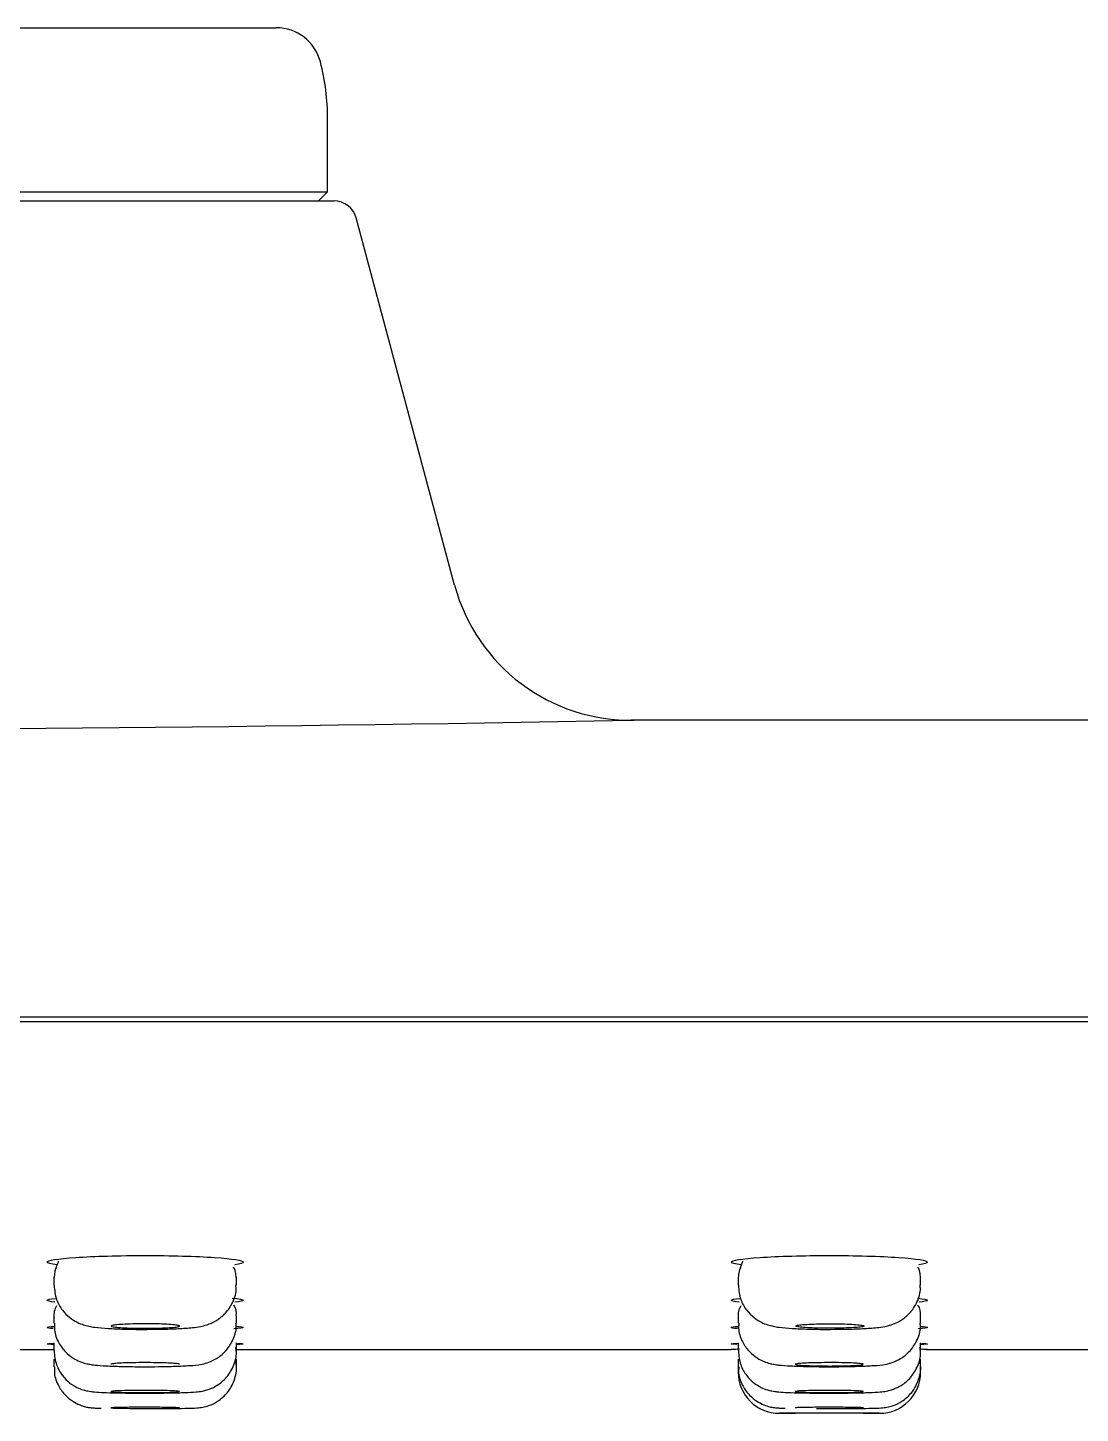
# Model space of a CAD drawing. Header units: millimetres. Extents: x -60 to 7633, y -2614 to 2146.
# Drawn here: x 3567.2 to 3590.27, y -2209.27 to -2178.88 of the extents above; entities that cross this region are included whole.
import ezdxf

# ---------------------------------------------------------------- set-up
doc = ezdxf.new("R2010")
doc.units = ezdxf.units.MM
doc.layers.get('0').update_dxf_attribs({"color": 250})

msp = doc.modelspace()

# ---------------------------------------------------------------- linework, layer by layer
at = {"linetype": 'Continuous'}
for p, q in [((3563.67, -2178.881), (3572.644, -2178.881)), ((3573.771, -2182.481), (3573.771, -2180.881)), ((3535.771, -2182.481), (3573.771, -2182.481)), ((3573.571, -2182.681), (3573.771, -2182.481)), ((3535.628, -2182.681), (3573.914, -2182.681)), ((3576.555, -2191.105), (3574.397, -2183.051)), ((3629.771, -2194.07), (3580.419, -2194.07)), ((3629.771, -2200.581), (3479.771, -2200.581)), ((3629.771, -2200.681), (3479.771, -2200.681)), ((3567.771, -2206.292), (3567.771, -2206.457)), ((3571.771, -2206.457), (3571.771, -2206.292)), ((3582.771, -2206.292), (3582.771, -2206.457)), ((3586.771, -2206.457), (3586.771, -2206.292)), ((3567.771, -2207.13), (3567.771, -2207.294)), ((3571.771, -2207.294), (3571.771, -2207.13)), ((3582.771, -2207.13), (3582.771, -2207.294)), ((3586.771, -2207.294), (3586.771, -2207.13)), ((3556.771, -2207.867), (3567.771, -2207.867)), ((3567.771, -2207.727), (3567.771, -2207.891)), ((3571.771, -2207.891), (3571.771, -2207.727)), ((3571.771, -2207.867), (3582.621, -2207.867)), ((3582.771, -2207.727), (3582.771, -2207.891)), ((3586.771, -2207.891), (3586.771, -2207.727)), ((3586.895, -2207.867), (3597.621, -2207.867)), ((3567.771, -2208.085), (3567.771, -2208.25)), ((3571.771, -2208.085), (3571.771, -2208.085)), ((3571.771, -2208.25), (3571.771, -2208.085)), ((3582.771, -2208.085), (3582.771, -2208.25)), ((3582.771, -2208.25), (3582.771, -2208.369)), ((3586.771, -2208.085), (3586.771, -2208.085)), ((3586.771, -2208.25), (3586.771, -2208.085)), ((3586.771, -2208.369), (3586.771, -2208.25)), ((3583.685, -2209.269), (3584.03, -2209.269)), ((3585.521, -2209.269), (3585.857, -2209.269))]:
    msp.add_line(p, q, dxfattribs=at)
for centre, radius, start, end in [((3572.644, -2179.881), 1, 14.4775, 90), ((3568.771, -2180.881), 5, 0, 14.4775), ((3573.914, -2183.181), 0.5, 15, 90), ((3580.419, -2190.07), 4, 195.0162, 271.0519), ((3554.771, -793.335), 1400.97, 268.951012, 271.048988), ((3568.207, -2207.126), 0.437, 150.511, 185.722), ((3571.461, -2207.078), 0.309, 349.9412, 35.6253), ((3583.207, -2207.126), 0.437, 150.511, 185.722), ((3586.461, -2207.078), 0.309, 349.9412, 35.6253), ((3584.771, -3087.864), 880, 90.128362, 90.139984), ((3584.771, -3087.864), 880, 89.860016, 89.869645), ((3583.671, -2208.369), 0.9, 179.9847, 270.0716), ((3585.871, -2208.369), 0.9, 269.9284, 359.899), ((3584.771, -3088.869), 879.601, 89.928743, 90.071074), ((3584.771, -3090.669), 881.4, 89.951244, 90.048749)]:
    msp.add_arc(centre, radius, start, end, dxfattribs=at)
for points, knots in [([(3567.621, -2205.953), (3567.621, -2205.916), (3567.853, -2205.879), (3568.646, -2205.825), (3569.208, -2205.809), (3570.331, -2205.809), (3570.89, -2205.824), (3571.692, -2205.879), (3571.921, -2205.916), (3571.921, -2205.973), (3571.856, -2205.992), (3571.735, -2206.01)], [0, 0, 0, 0, 0.125, 0.125, 0.25, 0.25, 0.375, 0.375, 0.5, 0.5, 0.5663346, 0.5663346, 0.5663346, 0.5663346]), ([(3582.621, -2205.953), (3582.621, -2205.916), (3582.853, -2205.879), (3583.646, -2205.825), (3584.208, -2205.809), (3585.331, -2205.809), (3585.89, -2205.824), (3586.692, -2205.879), (3586.921, -2205.916), (3586.921, -2205.973), (3586.856, -2205.992), (3586.735, -2206.01)], [0, 0, 0, 0, 0.125, 0.125, 0.25, 0.25, 0.375, 0.375, 0.5, 0.5, 0.5663346, 0.5663346, 0.5663346, 0.5663346]), ([(3567.775, -2206.458), (3567.784, -2206.576), (3567.803, -2206.761), (3567.944, -2207.007), (3568.106, -2207.171), (3568.271, -2207.274), (3568.42, -2207.332), (3568.55, -2207.364), (3568.71, -2207.389), (3568.942, -2207.409), (3569.301, -2207.424), (3569.614, -2207.43), (3569.772, -2207.428), (3569.805, -2207.428)], [0, 0, 0, 0, 0.111291, 0.204597, 0.283217, 0.35143, 0.410261, 0.464267, 0.536716, 0.686653, 0.824578, 0.96877, 1, 1, 1, 1]), ([(3569.805, -2207.428), (3569.923, -2207.427), (3570.153, -2207.426), (3570.514, -2207.413), (3570.784, -2207.394), (3570.961, -2207.37), (3571.131, -2207.331), (3571.325, -2207.249), (3571.526, -2207.095), (3571.689, -2206.866), (3571.776, -2206.627), (3571.762, -2206.493), (3571.758, -2206.455)], [0, 0, 0, 0, 0.113064, 0.259377, 0.411384, 0.511681, 0.580971, 0.663687, 0.748268, 0.849162, 0.963203, 1, 1, 1, 1]), ([(3582.775, -2206.458), (3582.784, -2206.576), (3582.803, -2206.761), (3582.944, -2207.007), (3583.106, -2207.171), (3583.271, -2207.274), (3583.42, -2207.332), (3583.55, -2207.364), (3583.71, -2207.389), (3583.942, -2207.409), (3584.301, -2207.424), (3584.614, -2207.43), (3584.772, -2207.428), (3584.805, -2207.428)], [0, 0, 0, 0, 0.111291, 0.204597, 0.283217, 0.35143, 0.410261, 0.464267, 0.536716, 0.686653, 0.824578, 0.96877, 1, 1, 1, 1]), ([(3584.805, -2207.428), (3584.923, -2207.427), (3585.153, -2207.426), (3585.514, -2207.413), (3585.784, -2207.394), (3585.961, -2207.37), (3586.131, -2207.331), (3586.325, -2207.249), (3586.526, -2207.095), (3586.689, -2206.866), (3586.776, -2206.627), (3586.762, -2206.493), (3586.758, -2206.455)], [0, 0, 0, 0, 0.113064, 0.259377, 0.411384, 0.511681, 0.580971, 0.663687, 0.748268, 0.849162, 0.963203, 1, 1, 1, 1]), ([(3571.679, -2206.742), (3571.836, -2206.757), (3571.921, -2206.774), (3571.921, -2206.806), (3571.856, -2206.82), (3571.736, -2206.834)], [0.4239535, 0.4239535, 0.4239535, 0.4239535, 0.5, 0.5, 0.5662664, 0.5662664, 0.5662664, 0.5662664]), ([(3586.704, -2206.744), (3586.845, -2206.759), (3586.921, -2206.775), (3586.921, -2206.806), (3586.856, -2206.82), (3586.736, -2206.834)], [0.4281142, 0.4281142, 0.4281142, 0.4281142, 0.5, 0.5, 0.5662664, 0.5662664, 0.5662664, 0.5662664]), ([(3567.786, -2207.294), (3567.781, -2207.347), (3567.772, -2207.488), (3567.862, -2207.717), (3568.011, -2207.922), (3568.176, -2208.056), (3568.333, -2208.136), (3568.463, -2208.177), (3568.571, -2208.199), (3568.705, -2208.216), (3568.907, -2208.23), (3569.241, -2208.242), (3569.545, -2208.248), (3569.704, -2208.247), (3569.738, -2208.247)], [0, 0, 0, 0, 0.050723, 0.157429, 0.243914, 0.317662, 0.380633, 0.432356, 0.478219, 0.542228, 0.684103, 0.822608, 0.968043, 1, 1, 1, 1]), ([(3569.776, -2207.306), (3569.86, -2207.306), (3569.945, -2207.306), (3570.024, -2207.308), (3570.103, -2207.31), (3570.179, -2207.313), (3570.244, -2207.316), (3570.31, -2207.32), (3570.367, -2207.324), (3570.412, -2207.329), (3570.456, -2207.334), (3570.489, -2207.339), (3570.508, -2207.344), (3570.526, -2207.35), (3570.531, -2207.355), (3570.521, -2207.361), (3570.512, -2207.366), (3570.488, -2207.372), (3570.451, -2207.377), (3570.414, -2207.382), (3570.364, -2207.387), (3570.304, -2207.39), (3570.244, -2207.394), (3570.173, -2207.397), (3570.097, -2207.4), (3570.022, -2207.402), (3569.938, -2207.404), (3569.855, -2207.404), (3569.772, -2207.405), (3569.686, -2207.404), (3569.604, -2207.403), (3569.523, -2207.402), (3569.443, -2207.4), (3569.373, -2207.397), (3569.302, -2207.394), (3569.238, -2207.39), (3569.187, -2207.386), (3569.135, -2207.381), (3569.094, -2207.377), (3569.067, -2207.371), (3569.039, -2207.366), (3569.026, -2207.36), (3569.026, -2207.355), (3569.027, -2207.349), (3569.042, -2207.344), (3569.071, -2207.338), (3569.1, -2207.333), (3569.142, -2207.328), (3569.196, -2207.324), (3569.249, -2207.32), (3569.314, -2207.316), (3569.386, -2207.313), (3569.458, -2207.31), (3569.538, -2207.308), (3569.62, -2207.307), (3569.671, -2207.306), (3569.724, -2207.306), (3569.776, -2207.306)], [0, 0, 0, 0, 0.053556, 0.053556, 0.053556, 0.107109, 0.107109, 0.107109, 0.160716, 0.160716, 0.160716, 0.214437, 0.214437, 0.214437, 0.268265, 0.268265, 0.268265, 0.322143, 0.322143, 0.322143, 0.375996, 0.375996, 0.375996, 0.429759, 0.429759, 0.429759, 0.483408, 0.483408, 0.483408, 0.536968, 0.536968, 0.536968, 0.590502, 0.590502, 0.590502, 0.644082, 0.644082, 0.644082, 0.697762, 0.697762, 0.697762, 0.751554, 0.751554, 0.751554, 0.805422, 0.805422, 0.805422, 0.859294, 0.859294, 0.859294, 0.913096, 0.913096, 0.913096, 0.966784, 0.966784, 0.966784, 1, 1, 1, 1]), ([(3569.738, -2208.247), (3569.853, -2208.247), (3570.081, -2208.247), (3570.443, -2208.239), (3570.768, -2208.221), (3570.941, -2208.21), (3571.165, -2208.154), (3571.35, -2208.068), (3571.541, -2207.916), (3571.699, -2207.681), (3571.779, -2207.447), (3571.764, -2207.321), (3571.76, -2207.292)], [0, 0, 0, 0, 0.107982, 0.247505, 0.390063, 0.550577, 0.613626, 0.680063, 0.763987, 0.861852, 0.972251, 1, 1, 1, 1]), ([(3571.765, -2207.362), (3571.866, -2207.371), (3571.921, -2207.38), (3571.921, -2207.399), (3571.849, -2207.409), (3571.717, -2207.418)], [0.4391794, 0.4391794, 0.4391794, 0.4391794, 0.5, 0.5, 0.5696386, 0.5696386, 0.5696386, 0.5696386]), ([(3582.786, -2207.294), (3582.781, -2207.347), (3582.772, -2207.488), (3582.862, -2207.717), (3583.011, -2207.922), (3583.176, -2208.056), (3583.333, -2208.136), (3583.463, -2208.177), (3583.571, -2208.199), (3583.705, -2208.216), (3583.907, -2208.23), (3584.241, -2208.242), (3584.545, -2208.248), (3584.704, -2208.247), (3584.738, -2208.247)], [0, 0, 0, 0, 0.050723, 0.157429, 0.243914, 0.317662, 0.380633, 0.432356, 0.478219, 0.542228, 0.684103, 0.822608, 0.968043, 1, 1, 1, 1]), ([(3584.782, -2207.405), (3584.866, -2207.405), (3584.951, -2207.404), (3585.03, -2207.402), (3585.109, -2207.4), (3585.184, -2207.397), (3585.25, -2207.394), (3585.315, -2207.39), (3585.372, -2207.386), (3585.417, -2207.382), (3585.462, -2207.377), (3585.495, -2207.372), (3585.513, -2207.366), (3585.532, -2207.361), (3585.536, -2207.355), (3585.527, -2207.35), (3585.517, -2207.344), (3585.493, -2207.339), (3585.456, -2207.334), (3585.42, -2207.329), (3585.369, -2207.324), (3585.309, -2207.32), (3585.25, -2207.316), (3585.179, -2207.313), (3585.103, -2207.31), (3585.027, -2207.308), (3584.944, -2207.306), (3584.86, -2207.306), (3584.777, -2207.305), (3584.691, -2207.306), (3584.609, -2207.307), (3584.528, -2207.308), (3584.449, -2207.31), (3584.378, -2207.313), (3584.307, -2207.316), (3584.244, -2207.32), (3584.192, -2207.325), (3584.14, -2207.329), (3584.099, -2207.334), (3584.072, -2207.339), (3584.045, -2207.345), (3584.031, -2207.35), (3584.032, -2207.356), (3584.033, -2207.361), (3584.048, -2207.367), (3584.076, -2207.372), (3584.105, -2207.377), (3584.148, -2207.382), (3584.201, -2207.387), (3584.254, -2207.391), (3584.319, -2207.395), (3584.391, -2207.397), (3584.463, -2207.4), (3584.543, -2207.402), (3584.625, -2207.404), (3584.677, -2207.404), (3584.729, -2207.405), (3584.782, -2207.405)], [0, 0, 0, 0, 0.05356, 0.05356, 0.05356, 0.107117, 0.107117, 0.107117, 0.160725, 0.160725, 0.160725, 0.214441, 0.214441, 0.214441, 0.268263, 0.268263, 0.268263, 0.32214, 0.32214, 0.32214, 0.375997, 0.375997, 0.375997, 0.429766, 0.429766, 0.429766, 0.483417, 0.483417, 0.483417, 0.536974, 0.536974, 0.536974, 0.590501, 0.590501, 0.590501, 0.644079, 0.644079, 0.644079, 0.697762, 0.697762, 0.697762, 0.751561, 0.751561, 0.751561, 0.805431, 0.805431, 0.805431, 0.8593, 0.8593, 0.8593, 0.913096, 0.913096, 0.913096, 0.96678, 0.96678, 0.96678, 1, 1, 1, 1]), ([(3584.738, -2208.247), (3584.853, -2208.247), (3585.081, -2208.247), (3585.443, -2208.239), (3585.768, -2208.221), (3585.941, -2208.21), (3586.165, -2208.154), (3586.35, -2208.068), (3586.541, -2207.916), (3586.699, -2207.681), (3586.779, -2207.447), (3586.764, -2207.321), (3586.76, -2207.292)], [0, 0, 0, 0, 0.107982, 0.247505, 0.390063, 0.550577, 0.613626, 0.680063, 0.763987, 0.861852, 0.972251, 1, 1, 1, 1]), ([(3586.765, -2207.362), (3586.866, -2207.371), (3586.921, -2207.38), (3586.921, -2207.399), (3586.849, -2207.409), (3586.717, -2207.418)], [0.4391794, 0.4391794, 0.4391794, 0.4391794, 0.5, 0.5, 0.5696386, 0.5696386, 0.5696386, 0.5696386]), ([(3567.775, -2207.892), (3567.784, -2208.009), (3567.802, -2208.193), (3567.941, -2208.437), (3568.101, -2208.598), (3568.261, -2208.7), (3568.403, -2208.756), (3568.51, -2208.781), (3568.592, -2208.794), (3568.694, -2208.804), (3568.856, -2208.813), (3569.148, -2208.822), (3569.438, -2208.826), (3569.597, -2208.826), (3569.631, -2208.826)], [0, 0, 0, 0, 0.115117, 0.211731, 0.292298, 0.360791, 0.417456, 0.460163, 0.496809, 0.552251, 0.677263, 0.818622, 0.967049, 1, 1, 1, 1]), ([(3569.631, -2208.826), (3569.744, -2208.827), (3569.968, -2208.827), (3570.336, -2208.823), (3570.663, -2208.814), (3570.856, -2208.804), (3570.991, -2208.79), (3571.151, -2208.753), (3571.339, -2208.674), (3571.55, -2208.508), (3571.713, -2208.25), (3571.787, -2207.997), (3571.762, -2207.865), (3571.755, -2207.829)], [0, 0, 0, 0, 0.099799, 0.228222, 0.357762, 0.49293, 0.567708, 0.60962, 0.673989, 0.764738, 0.863778, 0.967505, 1, 1, 1, 1]), ([(3571.793, -2207.735), (3571.877, -2207.739), (3571.921, -2207.743), (3571.921, -2207.752), (3571.872, -2207.756), (3571.781, -2207.76)], [0.4451029, 0.4451029, 0.4451029, 0.4451029, 0.5, 0.5, 0.5573081, 0.5573081, 0.5573081, 0.5573081]), ([(3582.775, -2207.892), (3582.784, -2208.009), (3582.802, -2208.193), (3582.941, -2208.437), (3583.101, -2208.598), (3583.261, -2208.7), (3583.403, -2208.756), (3583.51, -2208.781), (3583.592, -2208.794), (3583.694, -2208.804), (3583.856, -2208.813), (3584.148, -2208.822), (3584.438, -2208.826), (3584.597, -2208.826), (3584.631, -2208.826)], [0, 0, 0, 0, 0.115117, 0.211731, 0.292298, 0.360791, 0.417456, 0.460163, 0.496809, 0.552251, 0.677263, 0.818622, 0.967049, 1, 1, 1, 1]), ([(3584.631, -2208.826), (3584.744, -2208.827), (3584.968, -2208.827), (3585.336, -2208.823), (3585.663, -2208.814), (3585.856, -2208.804), (3585.991, -2208.79), (3586.151, -2208.753), (3586.339, -2208.674), (3586.55, -2208.508), (3586.713, -2208.25), (3586.787, -2207.997), (3586.762, -2207.865), (3586.755, -2207.829)], [0, 0, 0, 0, 0.099799, 0.228222, 0.357762, 0.49293, 0.567708, 0.60962, 0.673989, 0.764738, 0.863778, 0.967505, 1, 1, 1, 1]), ([(3586.793, -2207.735), (3586.877, -2207.739), (3586.921, -2207.743), (3586.921, -2207.752), (3586.872, -2207.756), (3586.781, -2207.76)], [0.4451029, 0.4451029, 0.4451029, 0.4451029, 0.5, 0.5, 0.5573081, 0.5573081, 0.5573081, 0.5573081]), ([(3567.785, -2208.25), (3567.781, -2208.3), (3567.771, -2208.439), (3567.86, -2208.667), (3568.006, -2208.871), (3568.17, -2209.005), (3568.324, -2209.085), (3568.452, -2209.126), (3568.542, -2209.142), (3568.596, -2209.148), (3568.652, -2209.153), (3568.711, -2209.156), (3568.771, -2209.158), (3568.803, -2209.158)], [0, 0, 0, 0, 0.0514122, 0.1654339, 0.2573031, 0.3348977, 0.3999821, 0.4520172, 0.487331, 0.5121391, 0.5435585, 0.615326, 0.6798674, 0.6798674, 0.6798674, 0.6798674]), ([(3570.521, -2208.195), (3570.521, -2208.192), (3570.514, -2208.189), (3570.501, -2208.186), (3570.481, -2208.182), (3570.448, -2208.178), (3570.402, -2208.175), (3570.357, -2208.171), (3570.299, -2208.168), (3570.232, -2208.166), (3570.166, -2208.163), (3570.09, -2208.161), (3570.011, -2208.16), (3569.931, -2208.158), (3569.846, -2208.158), (3569.762, -2208.158), (3569.678, -2208.158), (3569.593, -2208.158), (3569.514, -2208.16), (3569.436, -2208.161), (3569.361, -2208.163), (3569.296, -2208.166), (3569.231, -2208.169), (3569.174, -2208.172), (3569.131, -2208.176), (3569.087, -2208.179), (3569.055, -2208.183), (3569.037, -2208.187), (3569.026, -2208.19), (3569.021, -2208.192), (3569.021, -2208.195)], [0.4999911, 0.4999911, 0.4999911, 0.4999911, 0.53708, 0.53708, 0.53708, 0.5908826, 0.5908826, 0.5908826, 0.6446596, 0.6446596, 0.6446596, 0.6983781, 0.6983781, 0.6983781, 0.7520311, 0.7520311, 0.7520311, 0.8056413, 0.8056413, 0.8056413, 0.859251, 0.859251, 0.859251, 0.9129025, 0.9129025, 0.9129025, 0.9666192, 0.9666192, 0.9666192, 1, 1, 1, 1]), ([(3569.485, -2209.166), (3569.548, -2209.167), (3569.721, -2209.167), (3570.063, -2209.167), (3570.426, -2209.164), (3570.724, -2209.159), (3570.857, -2209.155), (3570.953, -2209.148), (3571.048, -2209.135), (3571.19, -2209.098), (3571.386, -2209.002), (3571.591, -2208.818), (3571.736, -2208.548), (3571.791, -2208.295), (3571.759, -2208.165), (3571.75, -2208.13)], [0, 0, 0, 0, 0.053762, 0.170741, 0.287829, 0.406078, 0.528905, 0.568177, 0.592246, 0.635485, 0.699108, 0.785705, 0.874477, 0.970566, 1, 1, 1, 1]), ([(3582.785, -2208.25), (3582.781, -2208.3), (3582.771, -2208.439), (3582.86, -2208.667), (3583.006, -2208.871), (3583.17, -2209.005), (3583.324, -2209.085), (3583.452, -2209.126), (3583.542, -2209.142), (3583.596, -2209.148), (3583.652, -2209.153), (3583.711, -2209.156), (3583.771, -2209.158), (3583.803, -2209.158)], [0, 0, 0, 0, 0.0514122, 0.1654339, 0.2573031, 0.3348977, 0.3999821, 0.4520172, 0.487331, 0.5121391, 0.5435585, 0.615326, 0.6798674, 0.6798674, 0.6798674, 0.6798674]), ([(3585.521, -2208.195), (3585.521, -2208.193), (3585.519, -2208.192), (3585.516, -2208.191), (3585.506, -2208.187), (3585.482, -2208.182), (3585.445, -2208.179), (3585.408, -2208.175), (3585.358, -2208.171), (3585.298, -2208.168), (3585.239, -2208.165), (3585.168, -2208.163), (3585.092, -2208.161), (3585.016, -2208.159), (3584.933, -2208.158), (3584.849, -2208.158), (3584.766, -2208.157), (3584.68, -2208.158), (3584.598, -2208.159), (3584.517, -2208.16), (3584.437, -2208.161), (3584.367, -2208.163), (3584.296, -2208.166), (3584.232, -2208.169), (3584.181, -2208.172), (3584.129, -2208.175), (3584.088, -2208.179), (3584.061, -2208.183), (3584.034, -2208.187), (3584.02, -2208.191), (3584.021, -2208.195), (3584.022, -2208.199), (3584.037, -2208.204), (3584.066, -2208.208), (3584.094, -2208.211), (3584.137, -2208.215), (3584.19, -2208.218), (3584.243, -2208.221), (3584.308, -2208.224), (3584.38, -2208.226), (3584.452, -2208.228), (3584.532, -2208.23), (3584.614, -2208.231), (3584.666, -2208.231), (3584.718, -2208.232), (3584.771, -2208.232)], [0.2501339, 0.2501339, 0.2501339, 0.2501339, 0.2683766, 0.2683766, 0.2683766, 0.3221778, 0.3221778, 0.3221778, 0.3759683, 0.3759683, 0.3759683, 0.4297095, 0.4297095, 0.4297095, 0.483384, 0.483384, 0.483384, 0.5370049, 0.5370049, 0.5370049, 0.5906094, 0.5906094, 0.5906094, 0.6442425, 0.6442425, 0.6442425, 0.6979357, 0.6979357, 0.6979357, 0.7516934, 0.7516934, 0.7516934, 0.8054912, 0.8054912, 0.8054912, 0.8592877, 0.8592877, 0.8592877, 0.9130429, 0.9130429, 0.9130429, 0.9667357, 0.9667357, 0.9667357, 1, 1, 1, 1]), ([(3584.485, -2209.166), (3584.548, -2209.167), (3584.721, -2209.167), (3585.063, -2209.167), (3585.426, -2209.164), (3585.724, -2209.159), (3585.857, -2209.155), (3585.953, -2209.148), (3586.048, -2209.135), (3586.19, -2209.098), (3586.386, -2209.002), (3586.591, -2208.818), (3586.736, -2208.548), (3586.791, -2208.295), (3586.759, -2208.165), (3586.75, -2208.13)], [0, 0, 0, 0, 0.053762, 0.170741, 0.287829, 0.406078, 0.528905, 0.568177, 0.592246, 0.635485, 0.699108, 0.785705, 0.874477, 0.970566, 1, 1, 1, 1]), ([(3584.771, -2208.232), (3584.855, -2208.232), (3584.94, -2208.231), (3585.019, -2208.23), (3585.098, -2208.228), (3585.173, -2208.226), (3585.239, -2208.224), (3585.304, -2208.221), (3585.362, -2208.218), (3585.406, -2208.215), (3585.451, -2208.211), (3585.484, -2208.207), (3585.502, -2208.203)], [0, 0, 0, 0, 0.0536239, 0.0536239, 0.0536239, 0.107246, 0.107246, 0.107246, 0.160896, 0.160896, 0.160896, 0.2146068, 0.2146068, 0.2146068, 0.2146068]), ([(3570.521, -2208.792), (3570.521, -2208.791), (3570.519, -2208.79), (3570.516, -2208.789), (3570.506, -2208.786), (3570.482, -2208.783), (3570.445, -2208.781), (3570.408, -2208.778), (3570.358, -2208.776), (3570.298, -2208.774), (3570.239, -2208.772), (3570.168, -2208.77), (3570.092, -2208.769), (3570.016, -2208.768), (3569.933, -2208.767), (3569.85, -2208.767), (3569.766, -2208.767), (3569.68, -2208.767), (3569.598, -2208.767), (3569.517, -2208.768), (3569.437, -2208.769), (3569.367, -2208.771), (3569.296, -2208.772), (3569.232, -2208.774), (3569.18, -2208.776), (3569.129, -2208.779), (3569.088, -2208.781), (3569.061, -2208.784), (3569.034, -2208.786), (3569.02, -2208.789), (3569.021, -2208.792), (3569.022, -2208.795), (3569.037, -2208.798), (3569.066, -2208.8), (3569.094, -2208.803), (3569.137, -2208.805), (3569.19, -2208.807), (3569.243, -2208.809), (3569.308, -2208.811), (3569.38, -2208.813), (3569.452, -2208.814), (3569.532, -2208.815), (3569.614, -2208.816), (3569.665, -2208.816), (3569.718, -2208.816), (3569.771, -2208.816)], [0.2501355, 0.2501355, 0.2501355, 0.2501355, 0.2684574, 0.2684574, 0.2684574, 0.3222047, 0.3222047, 0.3222047, 0.3759477, 0.3759477, 0.3759477, 0.4296689, 0.4296689, 0.4296689, 0.4833602, 0.4833602, 0.4833602, 0.5370272, 0.5370272, 0.5370272, 0.5906867, 0.5906867, 0.5906867, 0.6443592, 0.6443592, 0.6443592, 0.698059, 0.698059, 0.698059, 0.7517876, 0.7517876, 0.7517876, 0.8055338, 0.8055338, 0.8055338, 0.8592788, 0.8592788, 0.8592788, 0.9130053, 0.9130053, 0.9130053, 0.9667042, 0.9667042, 0.9667042, 1, 1, 1, 1]), ([(3569.771, -2208.816), (3569.855, -2208.816), (3569.94, -2208.816), (3570.019, -2208.815), (3570.098, -2208.814), (3570.174, -2208.813), (3570.239, -2208.811), (3570.305, -2208.809), (3570.362, -2208.807), (3570.407, -2208.805), (3570.451, -2208.803), (3570.484, -2208.8), (3570.502, -2208.797)], [0, 0, 0, 0, 0.053669, 0.053669, 0.053669, 0.1073372, 0.1073372, 0.1073372, 0.1610174, 0.1610174, 0.1610174, 0.2147244, 0.2147244, 0.2147244, 0.2147244]), ([(3585.521, -2208.792), (3585.521, -2208.791), (3585.519, -2208.79), (3585.516, -2208.789), (3585.506, -2208.786), (3585.482, -2208.783), (3585.445, -2208.781), (3585.408, -2208.778), (3585.358, -2208.776), (3585.298, -2208.774), (3585.239, -2208.772), (3585.168, -2208.77), (3585.092, -2208.769), (3585.016, -2208.768), (3584.933, -2208.767), (3584.85, -2208.767), (3584.766, -2208.767), (3584.68, -2208.767), (3584.598, -2208.767), (3584.517, -2208.768), (3584.437, -2208.769), (3584.367, -2208.771), (3584.296, -2208.772), (3584.232, -2208.774), (3584.18, -2208.776), (3584.129, -2208.779), (3584.088, -2208.781), (3584.061, -2208.784), (3584.034, -2208.786), (3584.02, -2208.789), (3584.021, -2208.792), (3584.022, -2208.795), (3584.037, -2208.798), (3584.066, -2208.8), (3584.094, -2208.803), (3584.137, -2208.805), (3584.19, -2208.807), (3584.243, -2208.809), (3584.308, -2208.811), (3584.38, -2208.813), (3584.452, -2208.814), (3584.532, -2208.815), (3584.614, -2208.816), (3584.665, -2208.816), (3584.718, -2208.816), (3584.771, -2208.816)], [0.2501355, 0.2501355, 0.2501355, 0.2501355, 0.2684574, 0.2684574, 0.2684574, 0.3222047, 0.3222047, 0.3222047, 0.3759477, 0.3759477, 0.3759477, 0.4296689, 0.4296689, 0.4296689, 0.4833602, 0.4833602, 0.4833602, 0.5370272, 0.5370272, 0.5370272, 0.5906867, 0.5906867, 0.5906867, 0.6443592, 0.6443592, 0.6443592, 0.698059, 0.698059, 0.698059, 0.7517876, 0.7517876, 0.7517876, 0.8055338, 0.8055338, 0.8055338, 0.8592788, 0.8592788, 0.8592788, 0.9130053, 0.9130053, 0.9130053, 0.9667042, 0.9667042, 0.9667042, 1, 1, 1, 1]), ([(3584.771, -2208.816), (3584.855, -2208.816), (3584.94, -2208.816), (3585.019, -2208.815), (3585.098, -2208.814), (3585.174, -2208.813), (3585.239, -2208.811), (3585.305, -2208.809), (3585.362, -2208.807), (3585.407, -2208.805), (3585.451, -2208.803), (3585.484, -2208.8), (3585.502, -2208.797)], [0, 0, 0, 0, 0.053669, 0.053669, 0.053669, 0.1073372, 0.1073372, 0.1073372, 0.1610174, 0.1610174, 0.1610174, 0.2147244, 0.2147244, 0.2147244, 0.2147244]), ([(3570.521, -2209.15), (3570.521, -2209.149), (3570.519, -2209.149), (3570.516, -2209.148), (3570.506, -2209.147), (3570.482, -2209.146), (3570.445, -2209.144), (3570.408, -2209.143), (3570.358, -2209.142), (3570.298, -2209.141), (3570.239, -2209.14), (3570.168, -2209.139), (3570.092, -2209.138), (3570.016, -2209.138), (3569.933, -2209.137), (3569.85, -2209.137), (3569.766, -2209.137), (3569.68, -2209.137), (3569.598, -2209.137), (3569.517, -2209.138), (3569.437, -2209.138), (3569.366, -2209.139), (3569.296, -2209.14), (3569.232, -2209.141), (3569.18, -2209.142), (3569.128, -2209.143), (3569.087, -2209.144), (3569.06, -2209.146), (3569.034, -2209.147), (3569.02, -2209.148), (3569.021, -2209.15), (3569.022, -2209.151), (3569.037, -2209.153), (3569.066, -2209.154), (3569.094, -2209.155), (3569.137, -2209.156), (3569.19, -2209.157), (3569.243, -2209.158), (3569.308, -2209.159), (3569.38, -2209.16), (3569.452, -2209.161), (3569.532, -2209.161), (3569.614, -2209.162), (3569.665, -2209.162), (3569.718, -2209.162), (3569.771, -2209.162)], [0.2501367, 0.2501367, 0.2501367, 0.2501367, 0.2685059, 0.2685059, 0.2685059, 0.3222209, 0.3222209, 0.3222209, 0.3759353, 0.3759353, 0.3759353, 0.4296442, 0.4296442, 0.4296442, 0.4833455, 0.4833455, 0.4833455, 0.5370403, 0.5370403, 0.5370403, 0.5907332, 0.5907332, 0.5907332, 0.6444295, 0.6444295, 0.6444295, 0.698133, 0.698133, 0.698133, 0.7518438, 0.7518438, 0.7518438, 0.8055588, 0.8055588, 0.8055588, 0.8592732, 0.8592732, 0.8592732, 0.9129828, 0.9129828, 0.9129828, 0.9666857, 0.9666857, 0.9666857, 1, 1, 1, 1]), ([(3569.771, -2209.162), (3569.855, -2209.162), (3569.94, -2209.162), (3570.019, -2209.161), (3570.098, -2209.161), (3570.174, -2209.16), (3570.239, -2209.159), (3570.305, -2209.158), (3570.362, -2209.157), (3570.407, -2209.156), (3570.451, -2209.155), (3570.484, -2209.154), (3570.502, -2209.152)], [0, 0, 0, 0, 0.0536958, 0.0536958, 0.0536958, 0.1073914, 0.1073914, 0.1073914, 0.1610899, 0.1610899, 0.1610899, 0.2147946, 0.2147946, 0.2147946, 0.2147946]), ([(3585.521, -2209.15), (3585.521, -2209.149), (3585.514, -2209.148), (3585.501, -2209.147), (3585.481, -2209.146), (3585.448, -2209.144), (3585.402, -2209.143), (3585.357, -2209.142), (3585.299, -2209.141), (3585.233, -2209.14), (3585.167, -2209.139), (3585.091, -2209.138), (3585.011, -2209.138), (3584.932, -2209.137), (3584.847, -2209.137), (3584.763, -2209.137), (3584.679, -2209.137), (3584.594, -2209.137), (3584.515, -2209.138), (3584.436, -2209.138), (3584.361, -2209.139), (3584.296, -2209.14), (3584.231, -2209.141), (3584.174, -2209.142), (3584.131, -2209.143), (3584.087, -2209.144), (3584.055, -2209.146), (3584.037, -2209.147), (3584.026, -2209.148), (3584.021, -2209.149), (3584.021, -2209.15)], [0.4999944, 0.4999944, 0.4999944, 0.4999944, 0.5370468, 0.5370468, 0.5370468, 0.5907622, 0.5907622, 0.5907622, 0.6444752, 0.6444752, 0.6444752, 0.6981816, 0.6981816, 0.6981816, 0.7518803, 0.7518803, 0.7518803, 0.8055738, 0.8055738, 0.8055738, 0.8592673, 0.8592673, 0.8592673, 0.9129658, 0.9129658, 0.9129658, 0.966672, 0.966672, 0.966672, 1, 1, 1, 1])]:
    msp.add_open_spline(points, degree=3, knots=knots, dxfattribs=at)
for points in [[(3567.846, -2206.016), (3567.7, -2205.997), (3567.621, -2205.975), (3567.621, -2205.953)], [(3567.83, -2206.069), (3567.798, -2206.097), (3567.779, -2206.182), (3567.772, -2206.324)], [(3567.863, -2205.934), (3567.867, -2205.941), (3567.851, -2205.988), (3567.814, -2206.076)], [(3571.768, -2206.289), (3571.757, -2206.164), (3571.738, -2206.088), (3571.71, -2206.062)], [(3582.846, -2206.016), (3582.7, -2205.997), (3582.621, -2205.975), (3582.621, -2205.953)], [(3582.83, -2206.069), (3582.798, -2206.097), (3582.779, -2206.182), (3582.772, -2206.324)], [(3582.863, -2205.934), (3582.867, -2205.941), (3582.851, -2205.988), (3582.814, -2206.076)], [(3586.768, -2206.289), (3586.757, -2206.164), (3586.738, -2206.088), (3586.71, -2206.062)], [(3571.771, -2206.457), (3571.771, -2206.455), (3571.77, -2206.454), (3571.768, -2206.453)], [(3586.771, -2206.457), (3586.771, -2206.455), (3586.77, -2206.454), (3586.768, -2206.453)], [(3567.621, -2206.791), (3567.621, -2206.776), (3567.686, -2206.761), (3567.806, -2206.748)], [(3567.791, -2206.832), (3567.68, -2206.819), (3567.621, -2206.805), (3567.621, -2206.791)], [(3582.621, -2206.791), (3582.621, -2206.776), (3582.685, -2206.761), (3582.804, -2206.748)], [(3582.791, -2206.832), (3582.68, -2206.819), (3582.621, -2206.805), (3582.621, -2206.791)], [(3567.621, -2207.389), (3567.621, -2207.38), (3567.674, -2207.371), (3567.774, -2207.362)], [(3567.757, -2207.413), (3567.668, -2207.406), (3567.621, -2207.397), (3567.621, -2207.389)], [(3571.771, -2207.294), (3571.771, -2207.293), (3571.769, -2207.291), (3571.767, -2207.29)], [(3582.621, -2207.389), (3582.621, -2207.38), (3582.674, -2207.371), (3582.774, -2207.362)], [(3582.757, -2207.413), (3582.668, -2207.406), (3582.621, -2207.397), (3582.621, -2207.389)], [(3586.771, -2207.294), (3586.771, -2207.293), (3586.769, -2207.291), (3586.767, -2207.29)], [(3567.621, -2207.747), (3567.621, -2207.743), (3567.671, -2207.739), (3567.764, -2207.734)], [(3567.775, -2207.76), (3567.675, -2207.756), (3567.621, -2207.752), (3567.621, -2207.747)], [(3571.771, -2207.891), (3571.771, -2207.89), (3571.769, -2207.889), (3571.765, -2207.888)], [(3582.621, -2207.747), (3582.621, -2207.743), (3582.671, -2207.739), (3582.764, -2207.734)], [(3582.745, -2207.759), (3582.664, -2207.755), (3582.621, -2207.751), (3582.621, -2207.747)], [(3586.771, -2207.891), (3586.771, -2207.89), (3586.769, -2207.889), (3586.765, -2207.888)], [(3571.771, -2208.25), (3571.771, -2208.249), (3571.768, -2208.249), (3571.762, -2208.248)], [(3586.771, -2208.25), (3586.771, -2208.249), (3586.768, -2208.249), (3586.762, -2208.248)]]:
    msp.add_open_spline(points, degree=3, dxfattribs=at)

doc.saveas('drawing.dxf')
